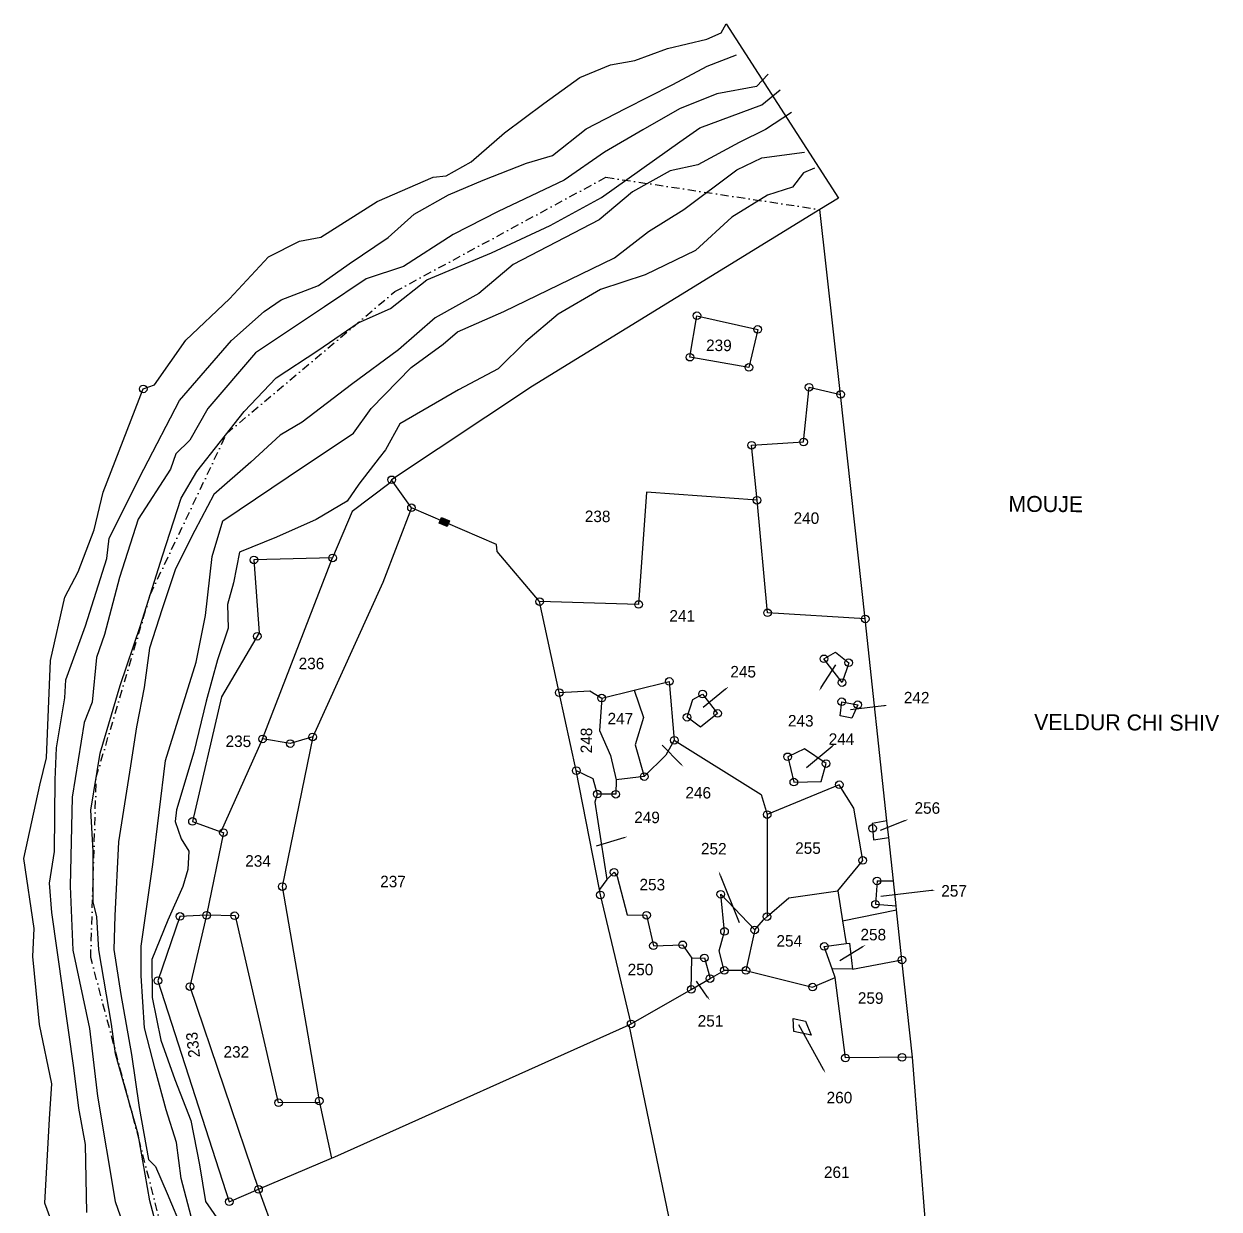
# Model space of a CAD drawing. Header units: metres. Extents: x 303309 to 305776, y 1941305 to 1944345.
# Drawn here: x 304846 to 305575, y 1943622 to 1944345 of the extents above; entities that cross this region are included whole.
import ezdxf

# ---------------------------------------------------------------- set-up
doc = ezdxf.new("R2010")
doc.units = ezdxf.units.M
doc.linetypes.add('DASHDOT', pattern=[1, 0.5, -0.25, 0, -0.25])
for name, color, linetype in [('LINE_WATER', 4, 'Continuous'), ('OFF', 1, 'Continuous'), ('POLY_PARCEL', 6, 'Continuous'), ('POLY_WATER', 4, 'Continuous'), ('TEXT_MAPOUT', 7, 'Continuous'), ('TEXT_PARCEL', 7, 'Continuous'), ('V_BOUND_LINE', 7, 'Continuous'), ('V_BOUND_STREAM_LINE', 7, 'DASHDOT')]:
    doc.layers.add(name, color=color, linetype=linetype)
doc.styles.add('TEXT_MAP', font='')
doc.styles.get('TEXT_MAP').set_extended_font_data('Kruti Dev 050')

msp = doc.modelspace()

# ---------------------------------------------------------------- hatches: boundary and pattern name
msp.add_hatch(color=256).paths.add_polyline_path([(305104.5, 1944038.13), (305105.98, 1944041.57), (305101.01, 1944043.72), (305099.52, 1944040.28)])

# ---------------------------------------------------------------- linework, layer by layer
for p, q in [((305099.52, 1944040.28), (305101.01, 1944043.72)), ((305104.5, 1944038.13), (305099.52, 1944040.28)), ((305101.01, 1944043.72), (305105.98, 1944041.57)), ((305105.98, 1944041.57), (305104.5, 1944038.13)), ((305332.58, 1943939.9), (305341.58, 1943953.78)), ((305274.17, 1943938.91), (305260.61, 1943927.75)), ((305370.72, 1943928.85), (305350.5, 1943926.45)), ((305246.76, 1943893.48), (305235.51, 1943904.85)), ((305339.18, 1943904.09), (305323.55, 1943891.04)), ((305383.33, 1943858.66), (305368.48, 1943852.74)), ((305212.18, 1943848.35), (305195.39, 1943843.21)), ((305270.97, 1943825.59), (305282.6, 1943796.72)), ((305399.82, 1943816.22), (305368.91, 1943812.54)), ((305357.53, 1943781.7), (305343.92, 1943773.31)), ((305263.28, 1943751.15), (305256.5, 1943760.8)), ((305333.97, 1943707.01), (305318.85, 1943734.22))]:
    msp.add_line(p, q)
for centre in [(305256.79, 1944166.74), (305293.89, 1944158.34), (305252.54, 1944141.43), (305288.51, 1944135.21), (304919.15, 1944122.1), (305325.21, 1944123.1), (305344.38, 1944118.69), (305290.16, 1944087.73), (305321.81, 1944089.72), (305070.63, 1944066.65), (305293.42, 1944054.17), (305082.72, 1944049.58), (304986.61, 1944017.83), (305034.64, 1944018.99), (305160.87, 1943992.36), (305221.24, 1943990.61), (305299.83, 1943985.53), (305359.4, 1943981.81), (304988.69, 1943971.23), (305334.25, 1943957.47), (305349.36, 1943955.08), (305239.88, 1943943.68), (305345.31, 1943942.95), (305172.8, 1943936.83), (305260.21, 1943936.01), (305198.7, 1943933.55), (305345.12, 1943931.3), (305354.85, 1943929.46), (305250.77, 1943921.86), (305269.36, 1943924.19), (304991.88, 1943908.61), (305008.75, 1943905.76), (305022.46, 1943909.87), (305243, 1943907.83), (305312.13, 1943897.71), (305335.55, 1943893.61), (305183.24, 1943889.26), (305224.63, 1943885.66), (305315.88, 1943882.33), (305343.55, 1943880.64), (305196.05, 1943874.96), (305207.33, 1943874.89), (305299.63, 1943862.46), (304949.17, 1943858.3), (305363.93, 1943854.01), (304968, 1943851.46), (305357.89, 1943834.49), (305206.29, 1943827.3), (305003.95, 1943818.58), (305366.66, 1943822.03), (305197.93, 1943813.44), (305271.29, 1943813.87), (305365.68, 1943807.83), (304941.55, 1943800.35), (304957.78, 1943801.03), (304974.86, 1943800.78), (305226.12, 1943801.08), (305299.55, 1943800.27), (305273.6, 1943791.21), (305292.05, 1943792.13), (305230.24, 1943782.5), (305248.06, 1943783.04), (305334.4, 1943782.04), (305261.33, 1943775.03), (305381.81, 1943773.86), (305273.46, 1943767.41), (305286.66, 1943767.46), (304928.08, 1943761.18), (305264.76, 1943762.42), (304947.64, 1943757.55), (305253.3, 1943755.85), (305327.34, 1943757.25), (305216.68, 1943734.83), (305347.33, 1943714.03), (305381.86, 1943714.42), (305001.65, 1943686.74), (305026.49, 1943687.81), (304989.44, 1943633.93), (304971.57, 1943626.32)]:
    msp.add_circle(centre, 2.32)
for points in [[(305273.9, 1943939.23), (305276.1, 1943940.49), (305274.43, 1943938.58)], [(305332.93, 1943939.68), (305331.22, 1943937.81), (305332.23, 1943940.13)], [(305370.67, 1943929.27), (305373.21, 1943929.15), (305370.77, 1943928.44)], [(305338.91, 1943904.41), (305341.1, 1943905.7), (305339.45, 1943903.77)], [(305247.05, 1943893.78), (305248.51, 1943891.71), (305246.46, 1943893.19)], [(305383.18, 1943859.05), (305385.65, 1943859.59), (305383.48, 1943858.27)], [(305212.06, 1943848.74), (305214.57, 1943849.08), (305212.3, 1943847.95)], [(305270.58, 1943825.43), (305270.04, 1943827.91), (305271.36, 1943825.74)], [(305399.77, 1943816.63), (305402.3, 1943816.51), (305399.87, 1943815.8)], [(305357.31, 1943782.06), (305359.66, 1943783.02), (305357.75, 1943781.35)], [(305263.62, 1943751.39), (305264.72, 1943749.1), (305262.94, 1943750.91)], [(305334.33, 1943707.21), (305335.18, 1943704.83), (305333.6, 1943706.81)]]:
    msp.add_solid(points)
at = {"layer": 'LINE_WATER'}
for p, q in [((305263.04, 1944318.86), (305281.02, 1944325.91)), ((305242.08, 1944307.7), (305263.04, 1944318.86)), ((305300.21, 1944314.07), (305293.09, 1944306.59)), ((305213.14, 1944293.04), (305242.08, 1944307.7)), ((305268.85, 1944302.01), (305246.13, 1944292.93)), ((305293.09, 1944306.59), (305268.85, 1944302.01)), ((305296.34, 1944295.29), (305307.54, 1944304.45)), ((305258.62, 1944281.36), (305296.34, 1944295.29)), ((305189.22, 1944280.72), (305213.14, 1944293.04)), ((305246.13, 1944292.93), (305223.84, 1944280.01)), ((305314.4, 1944290.69), (305298.54, 1944280.32)), ((305168.68, 1944264.54), (305189.22, 1944280.72)), ((305223.84, 1944280.01), (305200.51, 1944266.5)), ((305246.39, 1944272.8), (305258.62, 1944281.36)), ((305298.54, 1944280.32), (305282.55, 1944272.3)), ((305198.51, 1944238.86), (305246.39, 1944272.8)), ((305282.55, 1944272.3), (305257.31, 1944258.8)), ((305152.93, 1944259.84), (305168.68, 1944264.54)), ((305200.51, 1944266.5), (305175.83, 1944249.46)), ((305296.45, 1944263), (305322.38, 1944266.47)), ((305126.37, 1944249.45), (305152.93, 1944259.84)), ((305257.31, 1944258.8), (305240.38, 1944255.14)), ((305281.13, 1944255.64), (305296.45, 1944263)), ((305240.38, 1944255.14), (305217.5, 1944242.37)), ((305248.88, 1944231.42), (305281.13, 1944255.64)), ((305321.68, 1944253.77), (305315.05, 1944245.12)), ((305328.49, 1944256.7), (305321.68, 1944253.77)), ((305105.28, 1944240.5), (305126.37, 1944249.45)), ((305175.83, 1944249.46), (305135.56, 1944230.38)), ((305217.5, 1944242.37), (305197.25, 1944225.16)), ((305315.05, 1944245.12), (305299.85, 1944240.23)), ((305084.32, 1944228.75), (305105.28, 1944240.5)), ((305167.26, 1944221.79), (305198.51, 1944238.86)), ((305299.85, 1944240.23), (305278.03, 1944226.89)), ((305068.52, 1944214.47), (305084.32, 1944228.75)), ((305135.56, 1944230.38), (305108.1, 1944216.3)), ((305227.32, 1944218.05), (305248.88, 1944231.42)), ((305131.43, 1944205.04), (305167.26, 1944221.79)), ((305197.25, 1944225.16), (305170.96, 1944211.67)), ((305278.03, 1944226.89), (305255.95, 1944206.57)), ((305044.73, 1944198.46), (305068.52, 1944214.47)), ((305108.1, 1944216.3), (305077.87, 1944196.72)), ((305206.49, 1944202.03), (305227.32, 1944218.05)), ((305170.96, 1944211.67), (305144.68, 1944197.88)), ((305255.95, 1944206.57), (305225.21, 1944191.59)), ((305092.07, 1944188.6), (305131.43, 1944205.04)), ((305138.98, 1944169.24), (305206.49, 1944202.03)), ((305025.98, 1944185.07), (305044.73, 1944198.46)), ((305077.87, 1944196.72), (305055.01, 1944189.25)), ((305144.68, 1944197.88), (305123.69, 1944180.24)), ((305225.21, 1944191.59), (305197.89, 1944182.74)), ((305003.27, 1944176.43), (305025.98, 1944185.07)), ((305055.01, 1944189.25), (305029.6, 1944172.22)), ((305069.97, 1944171.18), (305092.07, 1944188.6)), ((305123.69, 1944180.24), (305097.25, 1944165.42)), ((305197.89, 1944182.74), (305172.24, 1944167.74)), ((305029.6, 1944172.22), (304987.65, 1944144)), ((304992.82, 1944169.34), (305003.27, 1944176.43)), ((305050.28, 1944162.44), (305069.97, 1944171.18)), ((304973.01, 1944151.68), (304992.82, 1944169.34)), ((305025.68, 1944145.48), (305050.28, 1944162.44)), ((305097.25, 1944165.42), (305074.77, 1944146.01)), ((305110.78, 1944156.94), (305138.98, 1944169.24)), ((305172.24, 1944167.74), (305152.52, 1944151.01)), ((305101.96, 1944149.39), (305110.78, 1944156.94)), ((304941.2, 1944115), (304973.01, 1944151.68)), ((305082.61, 1944135.13), (305101.96, 1944149.39)), ((305152.52, 1944151.01), (305135.56, 1944134.25)), ((304987.65, 1944144), (304958.52, 1944110.11)), ((305000.19, 1944128.82), (305025.68, 1944145.48)), ((305074.77, 1944146.01), (305046.08, 1944124.72)), ((305058.1, 1944110.05), (305082.61, 1944135.13)), ((305135.56, 1944134.25), (305111.4, 1944121.57)), ((304980.59, 1944108.28), (305000.19, 1944128.82)), ((305046.08, 1944124.72), (305016.05, 1944101.82)), ((305111.4, 1944121.57), (305075.53, 1944100.69)), ((304919.41, 1944073.1), (304941.2, 1944115)), ((304958.52, 1944110.11), (304947.49, 1944090.85)), ((304951.73, 1944071.73), (304980.59, 1944108.28)), ((305047.32, 1944095.15), (305058.1, 1944110.05)), ((305016.05, 1944101.82), (305002.65, 1944093.86)), ((305075.53, 1944100.69), (305066.95, 1944084.85)), ((304947.49, 1944090.85), (304939.1, 1944082.42)), ((305002.65, 1944093.86), (304984.76, 1944077.37)), ((305007.45, 1944068.54), (305047.32, 1944095.15)), ((304939.1, 1944082.42), (304935.8, 1944073.15)), ((305066.95, 1944084.85), (305063, 1944080.1)), ((304984.76, 1944077.37), (304962.14, 1944057.67)), ((305063, 1944080.1), (305050.71, 1944063.96)), ((304898.43, 1944030.97), (304919.41, 1944073.1)), ((304935.8, 1944073.15), (304916.14, 1944042.59)), ((304942.19, 1944055.42), (304951.73, 1944071.73)), ((304967.58, 1944041.64), (305007.45, 1944068.54)), ((305050.71, 1944063.96), (305043.54, 1944053.72)), ((304930.92, 1944020.24), (304942.19, 1944055.42)), ((304962.14, 1944057.67), (304950.57, 1944035.83)), ((305043.54, 1944053.72), (305024.49, 1944042.5)), ((304916.14, 1944042.59), (304904.71, 1944007.12)), ((304961.26, 1944019.85), (304967.58, 1944041.64)), ((305024.49, 1944042.5), (305000.34, 1944031.72)), ((304950.57, 1944035.83), (304938.85, 1944012.38)), ((305000.34, 1944031.72), (304977.91, 1944022.42)), ((304896.88, 1944018.59), (304898.43, 1944030.97)), ((304883.95, 1943977.53), (304896.88, 1944018.59)), ((304917.39, 1943977.71), (304930.92, 1944020.24)), ((304957.14, 1943983.97), (304961.26, 1944019.85)), ((304977.91, 1944022.42), (304974.09, 1944003.9)), ((304938.85, 1944012.38), (304930.66, 1943988.03)), ((304904.71, 1944007.12), (304895.51, 1943972.23)), ((304974.09, 1944003.9), (304970.51, 1943990.67)), ((304930.66, 1943988.03), (304922.92, 1943963.96)), ((304970.51, 1943990.67), (304970.96, 1943976.15)), ((304951.44, 1943955.47), (304957.14, 1943983.97)), ((304871.95, 1943944.57), (304883.95, 1943977.53)), ((304905.07, 1943941.21), (304917.39, 1943977.71)), ((304970.96, 1943976.15), (304964.38, 1943956.8)), ((304895.51, 1943972.23), (304890.7, 1943958.25)), ((304890.7, 1943958.25), (304887.96, 1943931.06)), ((304922.92, 1943963.96), (304919.61, 1943940.02)), ((304932.71, 1943895.49), (304951.44, 1943955.47)), ((304964.38, 1943956.8), (304957.55, 1943931.73)), ((304871.37, 1943933.73), (304871.95, 1943944.57)), ((304892.88, 1943899.99), (304905.07, 1943941.21)), ((304919.61, 1943940.02), (304914.97, 1943915.94)), ((304866.25, 1943903.16), (304871.37, 1943933.73)), ((304887.96, 1943931.06), (304883.17, 1943918.55)), ((304957.55, 1943931.73), (304950.05, 1943900.51)), ((304883.17, 1943918.55), (304875.89, 1943873.1)), ((304914.97, 1943915.94), (304911.36, 1943892.29)), ((304865.4, 1943883.71), (304866.25, 1943903.16)), ((304887.22, 1943865.07), (304892.88, 1943899.99)), ((304950.05, 1943900.51), (304939.35, 1943865.29)), ((304924.9, 1943832.05), (304932.71, 1943895.49)), ((304911.36, 1943892.29), (304904.01, 1943845.88)), ((304865, 1943840.06), (304865.4, 1943883.71)), ((304875.89, 1943873.1), (304874.48, 1943818.77)), ((304888.7, 1943840.15), (304887.22, 1943865.07)), ((304939.35, 1943865.29), (304938.56, 1943858.2)), ((304938.56, 1943858.2), (304942.22, 1943847.69)), ((304904.01, 1943845.88), (304901.83, 1943800.77)), ((304942.22, 1943847.69), (304946.95, 1943840.14)), ((304862.01, 1943820.69), (304865, 1943840.06)), ((304888.52, 1943809.18), (304888.7, 1943840.15)), ((304946.95, 1943840.14), (304946.35, 1943829.01)), ((304917.89, 1943782.32), (304924.9, 1943832.05)), ((304946.35, 1943829.01), (304943.22, 1943818.54)), ((304863.38, 1943802.69), (304862.01, 1943820.69)), ((304874.48, 1943818.77), (304876.17, 1943779.69)), ((304943.22, 1943818.54), (304934.08, 1943798.14)), ((304890.83, 1943800.03), (304888.52, 1943809.18)), ((304876.87, 1943707.95), (304863.38, 1943802.69)), ((304891.97, 1943779.89), (304890.83, 1943800.03)), ((304901.83, 1943800.77), (304901.12, 1943780.13)), ((304934.08, 1943798.14), (304924.29, 1943774.15)), ((304876.17, 1943779.69), (304886.38, 1943732)), ((304899.83, 1943734.58), (304891.97, 1943779.89)), ((304901.12, 1943780.13), (304905.55, 1943752.83)), ((304917.94, 1943764.04), (304917.89, 1943782.32)), ((304924.29, 1943774.15), (304924.48, 1943750.94)), ((304919.82, 1943732.47), (304917.94, 1943764.04)), ((304905.55, 1943752.83), (304911.98, 1943716.22)), ((304924.48, 1943750.94), (304929.95, 1943724.95)), ((304902.31, 1943716.5), (304899.83, 1943734.58)), ((304926.47, 1943707.22), (304919.82, 1943732.47)), ((304886.38, 1943732), (304891.31, 1943690.68)), ((304929.95, 1943724.95), (304938.4, 1943700.85)), ((304916.06, 1943667.47), (304902.31, 1943716.5)), ((304911.98, 1943716.22), (304916.67, 1943683.9)), ((304879.9, 1943683.38), (304876.87, 1943707.95)), ((304933.04, 1943682.34), (304926.47, 1943707.22)), ((304938.4, 1943700.85), (304948.13, 1943675.89)), ((304891.31, 1943690.68), (304901.94, 1943626.41)), ((304883.83, 1943661.16), (304879.9, 1943683.38)), ((304916.67, 1943683.9), (304922.39, 1943652.17)), ((304939.5, 1943662.47), (304933.04, 1943682.34)), ((304948.13, 1943675.89), (304953.38, 1943648.84)), ((304923.06, 1943626.88), (304916.06, 1943667.47)), ((304884.78, 1943619.72), (304883.83, 1943661.16)), ((304942.25, 1943640.55), (304939.5, 1943662.47)), ((304922.39, 1943652.17), (304926.57, 1943647.79)), ((304926.57, 1943647.79), (304933.64, 1943631.46)), ((304953.38, 1943648.84), (304957.18, 1943626.47)), ((304948.4, 1943617.44), (304942.25, 1943640.55)), ((304933.64, 1943631.46), (304943.25, 1943608.55)), ((304901.94, 1943626.41), (304911.75, 1943599)), ((304929.06, 1943605.24), (304923.06, 1943626.88)), ((304957.18, 1943626.47), (304965.41, 1943614.55))]:
    msp.add_line(p, q, dxfattribs=at)
at = {"layer": 'OFF'}
msp.add_line((305274.69, 1944344.7), (305343.12, 1944238.33), dxfattribs=at)
at = {"layer": 'POLY_PARCEL'}
for p, q in [((305252.54, 1944141.43), (305256.79, 1944166.74)), ((305256.79, 1944166.74), (305293.89, 1944158.34)), ((305293.89, 1944158.34), (305288.51, 1944135.21)), ((305288.51, 1944135.21), (305252.54, 1944141.43)), ((305321.81, 1944089.72), (305325.21, 1944123.1)), ((305325.21, 1944123.1), (305344.38, 1944118.69)), ((305290.16, 1944087.73), (305321.81, 1944089.72)), ((305293.42, 1944054.17), (305290.16, 1944087.73)), ((305082.72, 1944049.58), (305070.63, 1944066.65)), ((305226.12, 1944059.05), (305221.24, 1943990.61)), ((305293.42, 1944054.17), (305226.12, 1944059.05)), ((305299.83, 1943985.53), (305293.42, 1944054.17)), ((305082.72, 1944049.58), (305065.28, 1944004.1)), ((305134.47, 1944027.23), (305082.72, 1944049.58)), ((305134.99, 1944022.93), (305134.47, 1944027.23)), ((304991.88, 1943908.61), (305034.64, 1944018.99)), ((305160.87, 1943992.36), (305134.99, 1944022.93)), ((305065.28, 1944004.1), (305022.46, 1943909.87)), ((305221.24, 1943990.61), (305160.87, 1943992.36)), ((305172.8, 1943936.83), (305160.87, 1943992.36)), ((305359.4, 1943981.81), (305299.83, 1943985.53)), ((305334.25, 1943957.47), (305341.19, 1943961.52)), ((305341.19, 1943961.52), (305349.36, 1943955.08)), ((305345.31, 1943942.95), (305334.25, 1943957.47)), ((305349.36, 1943955.08), (305345.31, 1943942.95)), ((305218.61, 1943938.45), (305239.88, 1943943.68)), ((305239.88, 1943943.68), (305243, 1943907.83)), ((305172.8, 1943936.83), (305191.55, 1943937.94)), ((305183.24, 1943889.26), (305172.8, 1943936.83)), ((305191.55, 1943937.94), (305198.7, 1943933.55)), ((305198.7, 1943933.55), (305218.61, 1943938.45)), ((305218.61, 1943938.45), (305224.25, 1943921.63)), ((305198.7, 1943933.55), (305197.3, 1943913.85)), ((305250.77, 1943921.86), (305254.29, 1943932.72)), ((305254.29, 1943932.72), (305260.21, 1943936.01)), ((305260.21, 1943936.01), (305269.36, 1943924.19)), ((305344.17, 1943922.73), (305345.12, 1943931.3)), ((305345.12, 1943931.3), (305354.85, 1943929.46)), ((305354.85, 1943929.46), (305351.21, 1943921.29)), ((305259.06, 1943915.8), (305250.77, 1943921.86)), ((305269.36, 1943924.19), (305259.06, 1943915.8)), ((305351.21, 1943921.29), (305344.17, 1943922.73)), ((305224.25, 1943921.63), (305219.03, 1943905.02)), ((304991.88, 1943908.61), (304966.38, 1943852.05)), ((305008.75, 1943905.76), (304991.88, 1943908.61)), ((305022.46, 1943909.87), (305003.95, 1943818.58)), ((305022.46, 1943909.87), (305008.75, 1943905.76)), ((305197.3, 1943913.85), (305204.13, 1943898.46)), ((305243, 1943907.83), (305237.83, 1943898.65)), ((305243, 1943907.83), (305295.98, 1943874.64)), ((305219.03, 1943905.02), (305224.63, 1943885.66)), ((305322.41, 1943902.51), (305312.13, 1943897.71)), ((305335.55, 1943893.61), (305322.41, 1943902.51)), ((305204.13, 1943898.46), (305207.51, 1943883.72)), ((305237.83, 1943898.65), (305224.63, 1943885.66)), ((305312.13, 1943897.71), (305315.88, 1943882.33)), ((305332.54, 1943882.75), (305335.55, 1943893.61)), ((305183.24, 1943889.26), (305193.29, 1943884.44)), ((305197.29, 1943816.73), (305183.24, 1943889.26)), ((305224.63, 1943885.66), (305207.51, 1943883.72)), ((305193.29, 1943884.44), (305196.05, 1943874.96)), ((305207.51, 1943883.72), (305207.33, 1943874.89)), ((305343.55, 1943880.64), (305299.63, 1943862.46)), ((305315.88, 1943882.33), (305332.54, 1943882.75)), ((305352.56, 1943866.38), (305343.55, 1943880.64)), ((305196.05, 1943874.96), (305194.62, 1943869.98)), ((305207.33, 1943874.89), (305196.05, 1943874.96)), ((305295.98, 1943874.64), (305299.63, 1943862.46)), ((305194.62, 1943869.98), (305201.85, 1943822.91)), ((305357.89, 1943834.49), (305352.56, 1943866.38)), ((305299.63, 1943862.46), (305299.55, 1943800.27)), ((305372.67, 1943858.7), (305363.74, 1943856.98)), ((305363.74, 1943856.98), (305364.37, 1943847.14)), ((305364.37, 1943847.14), (305373.77, 1943848.47)), ((305342.79, 1943816.02), (305357.89, 1943834.49)), ((305201.85, 1943822.91), (305206.29, 1943827.3)), ((305206.29, 1943827.3), (305208.07, 1943824.73)), ((305201.85, 1943822.91), (305197.29, 1943816.73)), ((305208.07, 1943824.73), (305214.21, 1943801.28)), ((305366.66, 1943822.03), (305365.68, 1943807.83)), ((305366.66, 1943822.03), (305376.61, 1943822.14)), ((305003.95, 1943818.58), (305026.49, 1943687.81)), ((305197.93, 1943813.44), (305197.29, 1943816.73)), ((305216.68, 1943734.83), (305197.93, 1943813.44)), ((305273.6, 1943791.21), (305271.29, 1943813.87)), ((305271.29, 1943813.87), (305292.05, 1943792.13)), ((305312.92, 1943811.72), (305342.79, 1943816.02)), ((305342.79, 1943816.02), (305345.63, 1943797.63)), ((305299.55, 1943800.27), (305312.92, 1943811.72)), ((305365.68, 1943807.83), (305378.26, 1943806.77)), ((304957.78, 1943801.03), (304947.64, 1943757.55)), ((304975.48, 1943800.77), (304957.78, 1943801.03)), ((305001.65, 1943686.74), (304975.48, 1943800.77)), ((305214.21, 1943801.28), (305226.12, 1943801.08)), ((305226.12, 1943801.08), (305230.24, 1943782.5)), ((305292.05, 1943792.13), (305297.34, 1943798.37)), ((305297.34, 1943798.37), (305299.55, 1943800.27)), ((305345.63, 1943797.63), (305378.52, 1943804.38)), ((305270.33, 1943779.33), (305273.6, 1943791.21)), ((305292.05, 1943792.13), (305286.66, 1943767.46)), ((305345.63, 1943797.63), (305347.76, 1943783.83)), ((305334.4, 1943782.04), (305347.76, 1943783.83)), ((305347.76, 1943783.83), (305349.91, 1943784.12)), ((305349.91, 1943784.12), (305351.74, 1943768.12)), ((305230.24, 1943782.5), (305248.06, 1943783.04)), ((305248.06, 1943783.04), (305253.65, 1943774.82)), ((305273.46, 1943767.41), (305270.33, 1943779.33)), ((305339.27, 1943768.31), (305334.4, 1943782.04)), ((305253.3, 1943755.85), (305253.65, 1943774.82)), ((305253.65, 1943774.82), (305261.33, 1943775.03)), ((305261.33, 1943775.03), (305264.76, 1943762.42)), ((305351.74, 1943768.12), (305381.81, 1943773.86)), ((305253.3, 1943755.85), (305264.76, 1943762.42)), ((305264.76, 1943762.42), (305273.46, 1943767.41)), ((305286.66, 1943767.46), (305273.46, 1943767.41)), ((305286.66, 1943767.46), (305327.34, 1943757.25)), ((305327.34, 1943757.25), (305341.08, 1943763.19)), ((305351.74, 1943768.12), (305339.27, 1943768.31)), ((305341.08, 1943763.19), (305339.27, 1943768.31)), ((305347.33, 1943714.03), (305341.08, 1943763.19)), ((304947.64, 1943757.55), (304989.44, 1943633.93)), ((305216.68, 1943734.83), (305253.3, 1943755.85)), ((305035.97, 1943653.74), (305215.39, 1943734.26)), ((305215.39, 1943734.26), (305216.68, 1943734.83)), ((305243.17, 1943600.34), (305215.39, 1943734.26)), ((305315.52, 1943738.01), (305322.92, 1943736.56)), ((305315.93, 1943730.16), (305315.52, 1943738.01)), ((305322.92, 1943736.56), (305326.37, 1943727.95)), ((305326.37, 1943727.95), (305315.93, 1943730.16)), ((305388.21, 1943714.49), (305347.33, 1943714.03)), ((305026.7, 1943686.84), (305001.65, 1943686.74)), ((305026.49, 1943687.81), (305026.7, 1943686.84)), ((305026.7, 1943686.84), (305033.95, 1943652.88)), ((304989.44, 1943633.93), (305033.95, 1943652.88)), ((305033.95, 1943652.88), (305035.97, 1943653.74))]:
    msp.add_line(p, q, dxfattribs=at)
at = {"layer": 'POLY_WATER'}
for p, q in [((305271.58, 1944339.29), (305274.69, 1944344.7)), ((305262.88, 1944335.37), (305271.58, 1944339.29)), ((305238.89, 1944329.78), (305262.88, 1944335.37)), ((305219, 1944322.41), (305238.89, 1944329.78)), ((305185.43, 1944312.03), (305204.14, 1944319.71)), ((305204.14, 1944319.71), (305219, 1944322.41)), ((305163.43, 1944296.15), (305185.43, 1944312.03)), ((305139.37, 1944278.23), (305163.43, 1944296.15)), ((305119.13, 1944260.58), (305139.37, 1944278.23)), ((305103.94, 1944252.01), (305119.13, 1944260.58)), ((305061.81, 1944236.39), (305095.85, 1944251.32)), ((305095.85, 1944251.32), (305103.94, 1944252.01)), ((305027.43, 1944214.71), (305061.81, 1944236.39)), ((305343.12, 1944238.33), (305331.79, 1944231.5)), ((305331.79, 1944231.5), (305156.44, 1944123.84)), ((305014.33, 1944212.29), (305027.43, 1944214.71)), ((304995.61, 1944202.56), (305014.33, 1944212.29)), ((304971.8, 1944177), (304995.61, 1944202.56)), ((304945.05, 1944151.76), (304971.8, 1944177)), ((304926.07, 1944124.56), (304945.05, 1944151.76)), ((304894.68, 1944059.11), (304919.15, 1944122.1)), ((304919.15, 1944122.1), (304926.07, 1944124.56)), ((305156.44, 1944123.84), (305070.63, 1944066.65)), ((305069.67, 1944064.76), (305046.5, 1944047.36)), ((305070.63, 1944066.65), (305069.67, 1944064.76)), ((304889.11, 1944036.09), (304894.68, 1944059.11)), ((305046.5, 1944047.36), (305034.64, 1944018.99)), ((304879.41, 1944010.45), (304889.11, 1944036.09)), ((305034.64, 1944018.99), (304986.61, 1944017.83)), ((304986.61, 1944017.83), (304989.89, 1943973.27)), ((304871.24, 1943995.08), (304879.41, 1944010.45)), ((304862.49, 1943956.37), (304871.24, 1943995.08)), ((304989.89, 1943973.27), (304966.93, 1943934.37)), ((304860.09, 1943897.07), (304862.49, 1943956.37)), ((304966.93, 1943934.37), (304949.17, 1943858.3)), ((304856.03, 1943880.5), (304860.09, 1943897.07)), ((304846.36, 1943835.63), (304856.03, 1943880.5)), ((304949.17, 1943858.3), (304966.38, 1943852.05)), ((304968, 1943851.46), (304957.78, 1943801.03)), ((304966.38, 1943852.05), (304968, 1943851.46)), ((304852.59, 1943793.02), (304846.36, 1943835.63)), ((304941.55, 1943800.35), (304928.08, 1943761.18)), ((304957.78, 1943801.03), (304941.55, 1943800.35)), ((304851.75, 1943775.85), (304852.59, 1943793.02)), ((304855.93, 1943734.42), (304851.75, 1943775.85)), ((304928.08, 1943761.18), (304971.57, 1943626.32)), ((304863.36, 1943698.26), (304855.93, 1943734.42)), ((304861.92, 1943676.98), (304863.36, 1943698.26)), ((304859.13, 1943625.46), (304861.92, 1943676.98)), ((304971.57, 1943626.32), (304989.44, 1943633.93)), ((304989.44, 1943633.93), (305011.82, 1943573.13)), ((304875.19, 1943581.47), (304859.13, 1943625.46))]:
    msp.add_line(p, q, dxfattribs=at)
at = {"layer": 'V_BOUND_LINE'}
for p, q in [((305344.38, 1944118.69), (305331.79, 1944231.5)), ((305359.4, 1943981.81), (305344.38, 1944118.69)), ((305372.67, 1943858.7), (305359.4, 1943981.81)), ((305373.77, 1943848.47), (305372.67, 1943858.7)), ((305376.61, 1943822.14), (305373.77, 1943848.47)), ((305378.26, 1943806.77), (305376.61, 1943822.14)), ((305378.52, 1943804.38), (305378.26, 1943806.77)), ((305381.81, 1943773.86), (305378.52, 1943804.38)), ((305388.21, 1943714.49), (305381.81, 1943773.86)), ((305399.43, 1943572.03), (305388.21, 1943714.49))]:
    msp.add_line(p, q, dxfattribs=at)
at = {"layer": 'V_BOUND_STREAM_LINE', "ltscale": 10}
for p, q in [((305072.57, 1944181.44), (305201.29, 1944251.21)), ((305201.29, 1944251.21), (305331.79, 1944231.5)), ((304970.02, 1944094.9), (305072.57, 1944181.44)), ((304923.48, 1943996.84), (304970.02, 1944094.9)), ((304890.5, 1943885.29), (304923.48, 1943996.84)), ((304887.12, 1943775.22), (304890.5, 1943885.29)), ((304916.62, 1943664.17), (304887.12, 1943775.22)), ((304940.1, 1943571.92), (304916.62, 1943664.17))]:
    msp.add_line(p, q, dxfattribs=at)

# ---------------------------------------------------------------- texts
at = {"layer": 'TEXT_MAPOUT'}
for s, height, p in [('MOUJE', 9.733, (305446.7, 1944047.15)), ('VELDUR CHI SHIV', 9.7335, (305462.39, 1943914.15))]:
    msp.add_text(s, height=height, rotation=359.67212, dxfattribs=at).set_placement(p)
at = {"layer": 'TEXT_PARCEL', "style": 'TEXT_MAP'}
for s, rotation, p in [('239', 359.67212, (305262.35, 1944145.19)), ('238', 359.67212, (305188.39, 1944040.89)), ('240', 359.67212, (305315.72, 1944039.83)), ('241', 359.67212, (305239.98, 1943980.21)), ('236', 359.67212, (305013.88, 1943951.17)), ('245', 359.67212, (305277.15, 1943946.14)), ('242', 359.67212, (305382.94, 1943930.33)), ('247', 359.67212, (305202.26, 1943917.54)), ('243', 359.67212, (305312.27, 1943916.22)), ('248', 89.67212, (305192.83, 1943899.82)), ('235', 359.67212, (304969.32, 1943903.74)), ('244', 359.67212, (305337.12, 1943905.02)), ('246', 359.67212, (305249.75, 1943872.34)), ('249', 359.67212, (305218.52, 1943857.32)), ('256', 359.67212, (305389.47, 1943863.04)), ('252', 359.67212, (305259.23, 1943838.21)), ('255', 359.67212, (305316.67, 1943838.58)), ('234', 359.67212, (304981.32, 1943830.73)), ('237', 359.67212, (305063.63, 1943818.19)), ('253', 359.67212, (305221.74, 1943816.31)), ('257', 359.67212, (305405.78, 1943812.5)), ('258', 359.67212, (305356.5, 1943785.82)), ('254', 359.67212, (305305.27, 1943781.97)), ('250', 359.67212, (305214.52, 1943764.52)), ('259', 359.67212, (305354.9, 1943747.13)), ('251', 359.67212, (305257.25, 1943733.17)), ('233', 96.52317, (304953.8, 1943714.64)), ('232', 359.67212, (304968.08, 1943714.28)), ('260', 359.67212, (305335.86, 1943686.42)), ('261', 359.67212, (305334.22, 1943640.89))]:
    msp.add_text(s, height=7.008, rotation=rotation, dxfattribs=at).set_placement(p)

doc.saveas('drawing.dxf')
